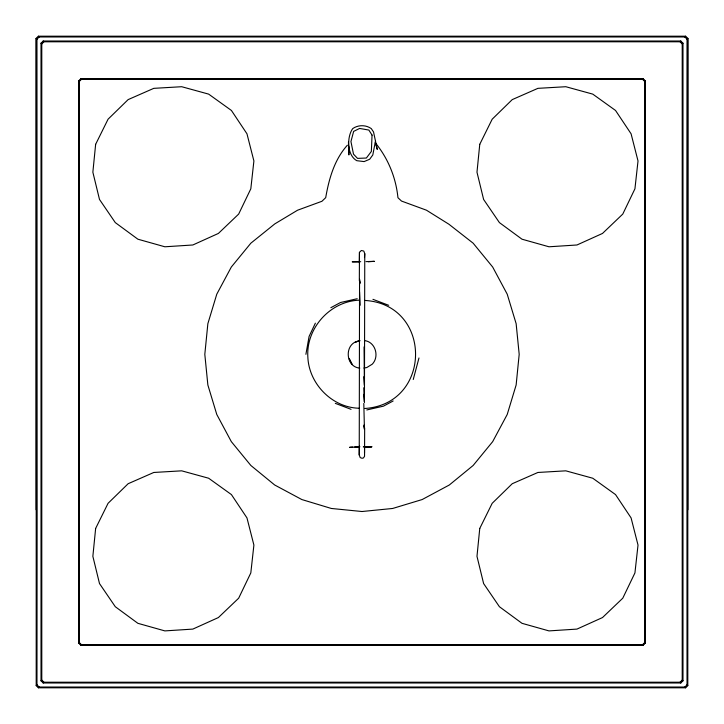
<?xml version="1.0" encoding="UTF-8"?>
<svg xmlns="http://www.w3.org/2000/svg" width="724" height="724" viewBox="0 0 724 724"><rect width="100%" height="100%" fill="white"/><g stroke="black" fill="none" stroke-linecap="round" stroke-linejoin="round"><path stroke-width="1.09" d="M37.06 38.734L36.2 38.381L36.2 685.619L38.381 687.8L685.619 687.8L687.8 685.619L687.8 38.381L685.619 36.2L38.381 36.2L36.2 38.381L36.2 509.814M37.06 685.266L36.2 685.619L36.969 684.85L37.132 511.054L36.969 39.15L36.2 38.381M41.015 43.196L41.015 680.804L43.196 682.985L680.804 682.985L682.985 680.804L682.985 43.196L680.804 41.015L43.196 41.015L41.015 43.196L41.784 43.965L41.784 680.035L43.965 682.216L680.035 682.216L680.804 682.985M78.708 643.111L78.708 80.889L80.889 78.708L643.111 78.708L645.292 80.889L645.292 643.111L643.111 645.292L80.889 645.292L78.708 643.111L79.396 642.65L81.36 644.604L642.641 644.604L644.604 642.65L644.604 81.36L642.65 79.396L81.36 79.396L79.396 81.36L79.396 642.65M363.828 394.308L364.444 402.064L364.769 253.708L363.819 251.083L361.348 250.486L359.457 252.35L359.33 262.776M687.8 509.814L687.8 38.381L687.031 39.15L686.868 212.947L687.031 684.85L687.8 685.619L686.94 685.266M359.339 446.174L359.231 454.962L360.181 457.577L362 458.265L363.394 457.984L364.543 456.319L364.661 428.246L363.919 425.097M364.552 446.536L364.516 453.07M359.231 454.962L359.557 279.346L360.181 282.496M364.498 257.608L364.769 253.708M305.899 354.335L309.085 336.461L315.365 323.166M375.421 141.352L372.797 154.981L369.665 159.253L364.118 161.588L356.823 160.692C346.841 155.262 346.742 136.791 352.742 128.582C358.19 124.754 365.819 124.754 371.267 128.582L373.539 131.949L377.267 149.416L375.322 142.818C388.109 158.402 395.947 177.606 397.947 197.724L401.494 201.055L426.445 210.195L448.925 224.241L473.143 243.183L492.673 267.02L507.216 294.179L516.14 323.673L519.189 354.335L516.14 384.987L507.216 414.481L492.673 441.64L473.143 465.478L449.314 484.999L422.155 499.551L392.661 508.465L362 511.515L331.339 508.465L301.845 499.551L274.686 484.999L250.857 465.478L231.327 441.64L216.784 414.481L207.86 384.987L204.811 354.335L207.86 323.673L216.784 294.179L231.327 267.02L250.857 243.183L274.83 223.87L297.564 210.213L321.945 201.272L325.709 197.652C328.949 178.928 334.361 159.624 347.375 145.207M413.25 379.494L418.979 357.964M38.734 686.94L38.381 687.8L39.15 687.031L684.85 687.031L687.031 684.85M81.36 644.604L80.889 645.292M642.65 79.396L643.111 78.708M685.266 37.06L685.619 36.2L684.85 36.969L39.15 36.969L38.381 36.2L38.734 37.06M36.969 39.15L39.15 36.969M41.784 43.965L43.965 41.784L680.035 41.784L682.216 43.965L682.216 680.035L680.035 682.216M41.015 680.804L41.784 680.035M680.035 41.784L680.804 41.015M43.196 682.985L43.965 682.216M645.292 80.889L644.604 81.36M682.216 43.965L682.985 43.196M330.841 307.7L340.533 302.505L357.204 298.722M393.159 400.969L383.467 406.155L366.797 409.947M686.94 38.734L687.8 38.381M358.679 341.031C344 343.276 345.185 367.041 359.81 368.109M359.692 340.932L355.375 342.009L360 340.669M363.901 368.054L366.769 367.557L372.217 364.208C379.702 356.661 375.439 341.746 364.489 340.597M359.285 300.17C330.307 301.193 305.962 328.099 307.845 357.041C308.913 383.928 332.343 407.856 359.43 408.236M364.715 408.49C432.509 404.055 432.536 304.161 364.57 300.424M352.688 447.097L349.602 447.323L357.946 446.979M354.742 446.943L358.335 446.798M368.226 261.762L374.399 261.328L366.045 261.617M360.724 261.699L352.199 261.844L358.335 261.817M363.285 446.898L371.819 446.771L363.828 446.798M365.665 446.798L371.819 446.771M357.828 446.789L359.909 446.798M366.136 446.789L367.204 446.789M372.941 299.329L388.697 305.302M335.303 403.358L351.059 409.332M79.396 81.36L78.708 80.889M644.604 642.65L645.292 643.111M684.85 36.969L687.031 39.15M43.196 41.015L43.965 41.784M80.889 78.708L81.36 79.396M682.216 680.035L682.985 680.804M643.111 645.292L642.641 644.604M684.85 687.031L685.619 687.8L685.266 686.94M36.969 684.85L39.15 687.031M360.081 283.564L359.339 280.414L359.457 252.35M363.819 426.164L364.444 429.314L363.801 403.395M363.774 376.706L364.444 385.485L364.045 346.896M359.557 291.844L360.199 305.266M363.801 387.756L364.444 402.064M348.461 142.121L348.868 154.954L348.697 146.221M79.016 81.197L79.016 642.803L81.197 644.984L642.803 644.984L644.984 642.803L644.984 81.197L642.803 79.016L81.197 79.016L79.016 81.197M372.046 135.089L371.358 151.434L366.362 158.04L357.538 158.384L353.502 154.158L350.941 141.533L353.638 131.397L359.611 128.438L368.842 130.058L372.046 135.089M95.64 144.32L92.862 172.212L99.496 199.453L115.297 222.603L137.886 239.201L164.873 246.784L192.846 244.983L218.395 233.436L238.667 214.078L250.812 188.819L253.898 160.954L246.965 133.795L231.418 110.464L208.648 94.12L181.697 86.717L153.796 88.346L128.13 99.613L108.066 119.198L95.64 144.32M95.64 528.439L92.862 556.331L99.496 583.562L115.297 606.721L137.886 623.319L164.873 630.903L192.846 629.093L218.395 617.554L238.667 598.196L250.812 572.928L253.898 545.072L246.965 517.904L231.418 494.583L208.648 478.229L181.697 470.835L153.796 472.464L128.13 483.723L108.066 503.307L95.64 528.439M479.759 144.32L476.98 172.212L483.614 199.453L499.415 222.603L522.004 239.201L548.991 246.784L576.965 244.983L602.513 233.436L622.776 214.078L634.93 188.819L638.016 160.954L631.084 133.795L615.536 110.464L592.766 94.12L565.815 86.717L537.914 88.346L512.239 99.613L492.184 119.198L479.759 144.32M479.759 528.439L476.98 556.331L483.614 583.562L499.415 606.721L522.004 623.319L548.991 630.903L576.965 629.093L602.513 617.554L622.776 598.196L634.93 572.928L638.016 545.072L631.084 517.904L615.536 494.583L592.766 478.229L565.815 470.835L537.914 472.464L512.239 483.723L492.184 503.307L479.759 528.439M352.126 364.543L349.312 358.914L352.126 364.543"/></g></svg>
